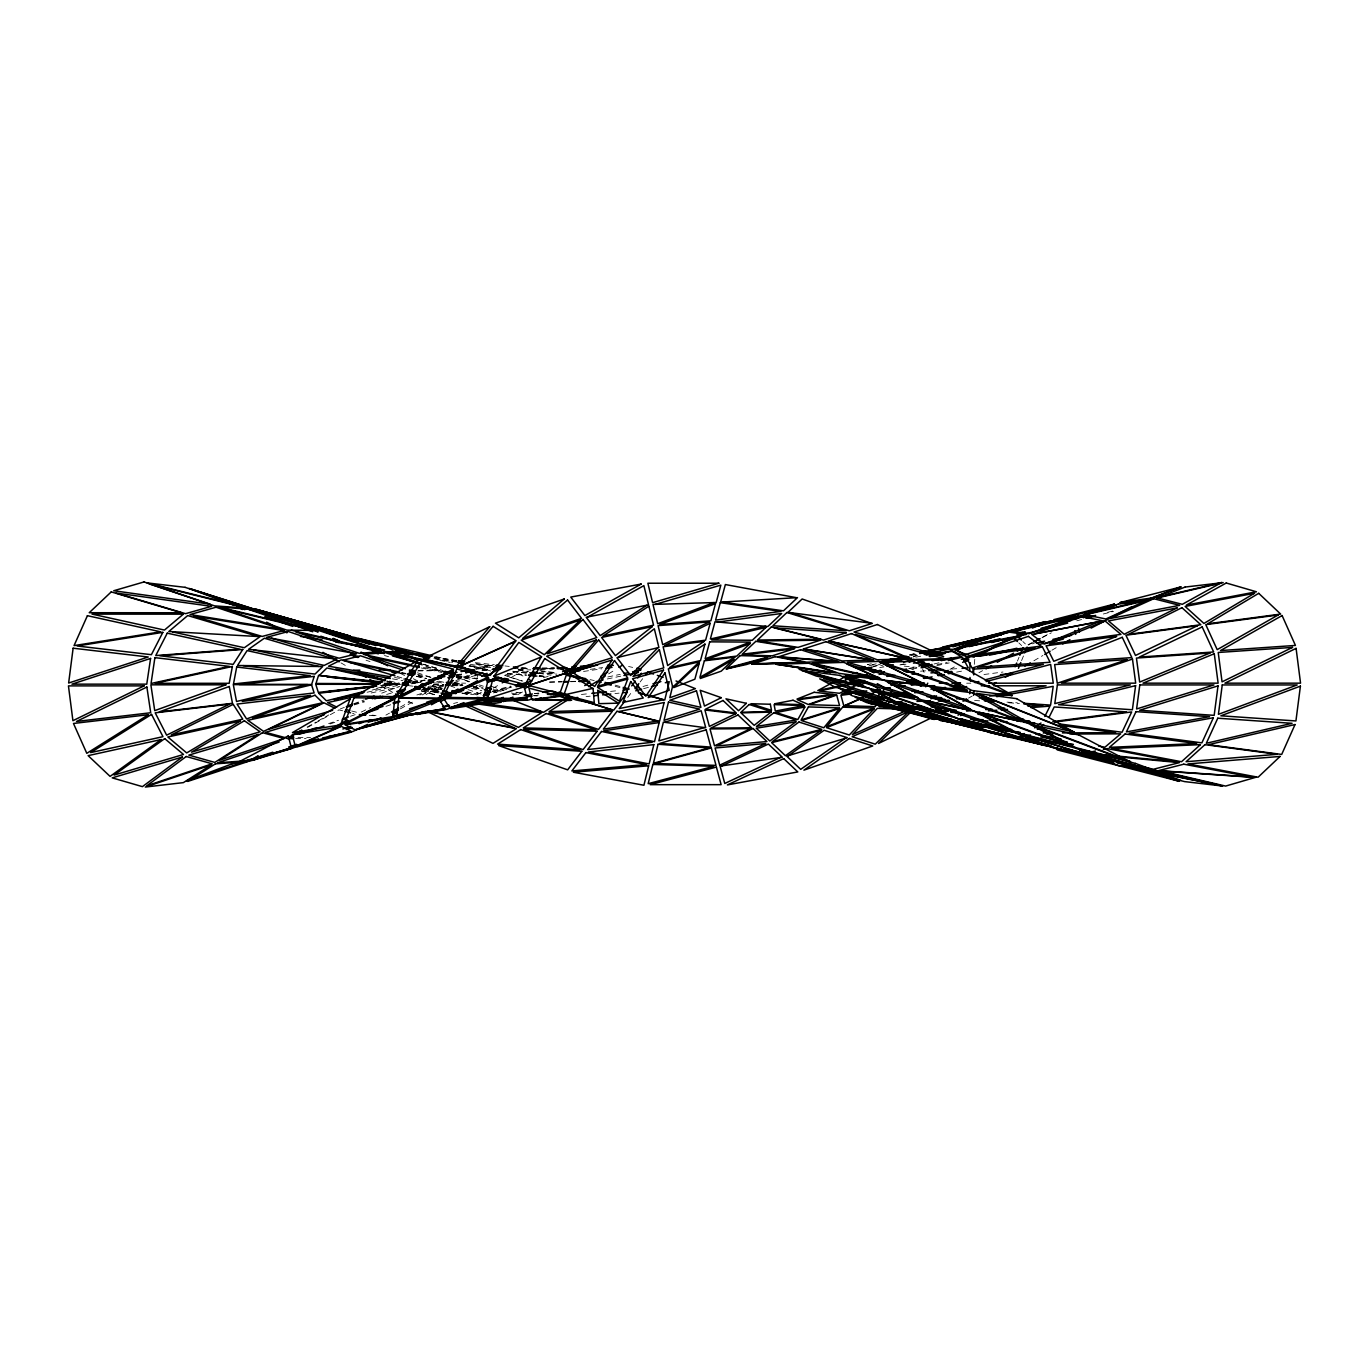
<?xml version="1.0" encoding="UTF-8"?>
<svg xmlns="http://www.w3.org/2000/svg" width="1369" height="1369" viewBox="0 0 1369 1369"><rect width="100%" height="100%" fill="white"/><g stroke="black" fill="none" stroke-linecap="round" stroke-linejoin="round"><path stroke-width="0.75" stroke-dasharray="5 3.75" d="M974.3 664.341L974.882 658.386M476.908 679.127L477.576 675.054M1017.458 661.073L1019.015 657.24M1021.582 660.577L1023.944 654.776M627.669 697.471L632.495 691.14M640.11 682.002L642.66 678.682M608.606 673.873L615.52 669.527M477.114 694.767L482.47 691.585M493.285 688.162L500.421 683.918M511.116 677.552L518.252 673.308L524.994 677.21M1033.886 660.765L1042.887 655.494M1051.905 650.224L1057.313 647.058M522.479 691.978L517.379 694.922L511.493 692.971M978.903 672.744L982.583 670.656M968.533 698.122L972.195 696.034M307.118 727.076L316.171 722.011M317.967 721.001L328.817 714.943M307.614 727.384L313.142 724.287M314.99 723.26L338.964 709.861L342.832 710.836M385.904 715.114L389.532 713.112M400.398 707.054L409.468 702.006M422.165 694.956L425.793 692.936L419.821 694.956M400.364 708.851L413.233 701.698M426.101 694.545L431.611 691.482L437.84 692.851M513.324 694.887L518.834 691.841M949.966 669.355L955.391 666.378M1031.713 642.831L1027.982 644.799L1034.211 643.447M1042.853 636.979L1050.28 633.06M1032.722 642.643L1027.126 645.586L1022.831 641.496M1042.031 637.749L1051.324 632.837M913.123 657.052L916.751 655.272M361.279 712.068L370.554 707.533M443.676 684.74L432.005 689.736L422.542 687.614M457.314 678.904L465.084 675.567M480.656 668.893L484.558 667.233L478.568 669.013M455.843 680.701L467.308 675.79M482.59 669.236L492.138 665.146M340.333 708.92L344.321 707.397M353.715 703.752L364.222 699.867M381.711 693.159L399.714 686.348M328.611 723.602L338.537 720.265M350.447 716.261L356.402 714.259L352.535 713.283M330.066 723.961L338.177 721.223M416.878 694.99L428.839 690.969L423.192 689.702M444.138 685.903L434.127 689.257L440.39 690.626M454.594 682.344L474.153 675.807M385.955 706.336L391.928 704.333M504.887 675.208L514.932 671.888M473.469 687.016L481.358 684.414M507.026 675.927L510.979 674.626M353.869 704.196L364.12 701.15M386.64 694.459L392.8 692.646M354.212 704.915L364.462 701.869M455.911 675.311L459.95 674.113M476.036 669.338L490.119 665.163L479.612 668.876M456.647 675.516L460.634 674.335M457.674 675.139L461.661 673.993M492.84 691.721L511.27 686.69M493.473 692.936L507.899 689.001M642.985 686.468L650.942 684.295M643.601 688.675L649.522 687.05M492.891 690.763L510.671 686.109M543.339 677.689L551.108 675.653M511.458 687.221L496.981 691.003L501.191 691.277M453.601 703.478L457.588 702.451M873.2 666.327L879.377 664.735M871.762 667.216L879.839 665.146M899.946 664.958L904.053 663.897M1107.795 612.285L1113.853 610.745M1076.77 620.79L1082.896 619.216M1103.311 613.996L1113.527 611.395M376.783 688.299L390.867 684.808L382.379 685.801M372.317 690.027L396.497 684.021L400.364 684.329L385.716 682.806M909.358 655.067L915.57 653.543M910.18 655.186L916.237 653.715M908.657 668.517L916.802 666.549M911.874 669.321L917.949 667.867M934.12 663.965L940.178 662.493M871.334 663.743L867.296 664.684L870.872 664.068M909.752 654.793L913.79 653.852M911.429 655.511L917.641 654.057M424.938 679.88L415.492 681.984L411.504 680.804M367.132 692.235L398.157 685.39M411.607 683.867L421.994 681.574M371.136 692.988L398.071 687.067M416.929 682.943L421.019 682.053M937.063 664.598L947.177 662.391M936.858 665.608L949.23 662.904M607.87 676.936L620.225 674.369M607.306 678.973L623.905 675.516M872.087 664.667L876.211 663.845M913.38 656.35L917.504 655.529M869.041 665.728L877.272 664.085M956.606 672.128L962.732 670.947M915.81 657.154L922.021 655.973M412.189 683.439L417.956 682.395M456.579 674.729L464.604 674.695M534.458 693.672L538.565 693.005M534.218 695.726L538.308 695.058M590.193 669.355L602.685 667.559M583.553 671.443L601.881 668.791M412.497 682.926L420.796 681.813M456.065 677.056L464.348 675.944M457.16 677.518L469.858 675.807M879.754 667.49L883.929 666.925M900.99 664.769L907.356 664.068M983.986 674.506L1002.998 672.025M381.044 685.51L395.863 683.764L381.181 685.544M412.839 681.848L425.211 680.41M456.134 676.782L464.382 675.824M412.463 682.669L420.865 681.694M456.579 677.518L469.173 676.029M382.327 685.013L388.505 684.295L384.347 684.295M581.397 694.459L589.731 693.587M610.557 691.396L618.908 690.524M586.069 696.599L590.193 696.171M614.972 693.57L619.096 693.142M482.521 669.886L490.735 669.201M481.905 670.759L490.136 670.074M539.916 669.27L555.438 667.935M920.55 671.186L926.779 670.759M951.677 669.047L957.906 668.62M549.568 681.95L562.214 681.642M570.633 681.437L576.948 681.283M549.636 682.241L562.231 681.933M570.651 681.728L576.948 681.574M475.077 668.739L481.34 668.671L468.865 666.155M541.987 668.346L554.616 668.175M418.452 670.365L437.481 670.108L423.209 666.19M482.744 669.852L491.539 669.698M518.218 669.338L524.378 669.253M417.716 670.964L442.769 670.622M540.841 669.15L553.504 668.979M518.115 670.023L530.693 669.852M297.98 737.497L310.609 737.378M295.636 738.593L306.143 738.507M966.634 683.199L970.826 683.199M385.528 683.867L396 684.175L385.356 684.141M433.511 684.859L443.898 684.859M452.215 684.859L462.602 684.859L452.181 684.791M442.666 685.698L432.091 685.698L442.307 688.213M451.12 685.698L461.678 685.698M521.041 667.935L529.444 667.935M542.038 667.969L554.633 667.986M522.479 668.671L530.778 668.688M543.236 668.705L553.606 668.722M410.358 682.926L416.741 682.943M433.733 683.028L442.238 683.063M452.865 683.114L465.614 683.165M384.398 683.747L390.815 683.781L384.432 683.028M433.443 684.705L443.864 684.757M520.99 668.312L529.375 668.517M513.871 671.358L528.537 672.059M538.992 672.573L555.746 673.36M512.862 672.025L527.544 672.727M538.034 673.24L556.926 674.13M515.873 692.252L522.171 692.663M534.766 693.501L538.958 693.775M512.4 694.305L518.646 694.716M533.191 695.692L537.35 695.965M1006.985 702.126L1017.372 702.827M974.591 700.466L980.991 700.894M1008.731 702.793L1019.409 703.529M507.403 673.445L526.449 674.934M539.146 675.944L545.495 676.44L539.352 675.465M507.54 673.788L526.415 675.276M538.992 676.269L545.29 676.765M372.077 715.166L376.081 715.491M369.305 715.354L377.296 715.987M904.224 666.121L916.888 667.387M909.564 668.62L913.671 669.03M386.931 682.412L397.506 683.49L387.136 681.214M475.3 662.63L494.363 664.769M504.973 665.95L509.2 666.412M521.914 667.832L526.158 668.312M456.373 661.672L452.112 661.193L456.031 662.202M492.498 665.693L475.488 663.811L490.906 666.07M384.022 683.49L396.736 684.979M425.04 688.367L439.483 690.044M464.228 692.954L470.406 693.672L466.162 693.176M424.356 688.847L438.936 690.558M461.866 693.244L474.358 694.699M408.835 685.698L413.027 686.177M427.658 687.905L442.29 689.634M465.272 692.355L477.815 693.843L476.48 685.698M423.774 688.162L440.732 690.164M539.831 670.57L556.601 672.795M541.131 671.238L555.763 673.189M456.698 675.396L477.713 678.545M477.011 678.973L462.482 676.782L472.288 680.017M518.235 669.971L528.468 671.597M538.719 673.24L551.005 675.208M434.829 657.069L443.026 658.386M456.63 660.782L434.23 657.034M434.11 657.36L456.63 661.723M512.725 671.186L527.065 673.497M434.76 657.017L457.434 660.748M475.984 663.794L494.534 666.84M435.239 658.575L457.845 662.288M470.183 664.307L490.735 667.678M394.546 677.501L404.848 679.264M392.458 678.853L402.982 680.667M422.234 689.428L438.867 692.697M421.652 689.702L438.166 692.954M433.939 658.609L452.728 662.374M469.447 665.745L481.974 668.26L470.286 665.231M439.74 660.303L450.144 662.391M453.584 683.268L461.798 684.962M474.136 687.512L482.35 689.206M492.635 691.328L496.742 692.166M452.677 683.388L463.047 685.527M473.4 687.666L481.683 689.377M492.053 691.516L496.194 692.372M401.391 672.436L405.566 673.308M418.075 675.944L424.339 677.244L418.349 675.242M399.645 672.932L405.874 674.232M416.244 676.423L426.632 678.596M423.432 667.507L444.172 672.042L421.84 664.684M421.19 667.952L441.862 672.47M628.576 666.498L632.666 667.405M423.466 687.786L440.168 691.465M389.446 680.992L399.782 683.268M423.432 688.847L440.048 692.492M417.528 674.352L431.954 677.535M454.611 682.532L462.842 684.363M473.144 686.639L483.428 688.915M406.268 673.959L402.178 673.052L405.891 674.934M416.467 676.218L426.666 678.459M438.919 681.18L445.045 682.532M453.207 684.329L461.37 686.126M471.569 688.385L481.768 690.643M590.073 679.623L594.214 680.547M436.146 656.692L444.412 658.643M424.647 687.974L439.637 691.67M462.654 693.056L470.799 694.99M433.751 686.417L441.896 688.35M462.26 693.193L468.369 694.648M351.645 711.007L357.48 712.479M469.721 665.745L485.379 669.783M423.295 664.393L437.669 668.346M384.467 655.529L388.539 656.641M615.143 685.15L621.201 686.827M615.16 686.314L621.201 687.991M386.691 680.975L398.909 684.449M421.31 690.832L435.564 694.887M386.982 681.18L399.081 684.637M421.241 690.934L435.342 694.956M432.108 685.903L442.153 688.881M429.917 685.955L441.879 689.514M397.027 676.423L403.547 678.442M486.834 669.8L490.838 671.05M504.819 675.43L522.821 681.077M509.833 677.227L521.863 680.992M423.483 664.17L443.18 670.673M491.899 686.502L503.655 690.387M457.691 677.741L469.55 681.659M479.424 684.928L483.377 686.228M493.268 689.497L499.189 691.448M452.266 684.329L458.187 686.314M468.027 689.634L481.82 694.271M417.425 672.778L431.423 677.484M436.762 681.403L442.769 683.422M450.777 686.126L454.782 687.46M466.795 691.516L476.806 694.87M366.053 660.234L370.058 661.586M878.504 664.239L883.381 666.155M456.39 676.474L469.43 682.07M479.201 686.245L483.103 687.923M413.301 678.699L420.711 682.464M428.121 686.228L439.244 691.875M400.142 673.257L405.686 676.081M414.927 680.769L418.623 682.635M427.847 687.341L438.936 692.971M380.822 685.647L393.69 692.936M408.39 701.253L413.9 704.385M340.967 662.87L346.374 666.036M1018.827 642.865L1021.65 645.552M922.432 668.756L924.092 672.333"/><path stroke-width="1.5" d="M969.594 670.605L970.347 662.767M973.547 672.282L973.924 668.312M969.663 693.775L970.227 689.925M973.547 695.349L974.112 691.533M891.185 693.843L891.852 689.771M672.658 686.057L669.817 697.745L695.418 688.658L676.029 680.975M879.856 691.602L875.373 706.626L844.348 705.668L863.326 697.283M878.915 706.028L884.066 688.795L890.363 687.974M1015.131 666.823L1016.688 662.99M1019.802 655.323L1022.917 647.657M1018.45 668.312L1020.795 662.51M1024.731 652.825L1027.092 647.024M1044.804 716.466L1049.972 706.113L1030.857 707.602M1049.065 717.288L1054.216 706.952L1126.55 711.897L1052.812 721.617M963.382 709.262L965.333 705.668M910.881 707.67L912.935 704.077M925.718 686.81L927.788 683.165M541.183 657.137L525.131 684.483L493.559 676.235L541.696 656.795L518.851 642.42L494.243 675.807M886.684 701.664L889.662 697.095M631.691 685.886L635.319 681.129M637.749 677.963L641.376 673.206M625.239 700.637L619.199 708.56L663.452 699.781L638.296 692.765M638.844 683.661L635.045 688.641L639.015 687.563M645.193 675.362L647.742 672.025L653.492 674.044M657.787 647.862L630.613 675.516L616.957 657.65L658.883 647.486L654.331 628.765L618.206 657.24M911.069 711.863L878.539 743.453L933.384 716.911M1034.639 727.88L1041.005 723.02M1037.343 729.369L1043.691 724.526M788.099 755.893L824.138 730.259L847.274 737.686L786.713 756.15L800.694 769.344L845.717 738.011M646.733 605.32L600.187 635.61L586.172 617.265L648.547 604.858L643.875 585.624L588.157 616.786M957.992 715.2L961.209 713.181L950.719 712.291M960.644 715.628L963.844 713.608M584.717 685.595L589.919 682.31M566.458 697.882L543.493 712.342L508.823 698.584M600.957 676.286L607.699 672.042M588.619 686.622L597.055 681.317L601.077 682.429M601.676 678.237L605.149 676.046M618.993 667.336L622.45 665.163M257.577 756.099L250.27 760.479L217.551 762.807L279.139 742.084M258.467 755.962L254.874 758.118L272.773 752.214M486.029 689.463L491.368 686.28M500.284 680.992L503.843 678.87M484.386 693.467L491.505 689.223M502.201 682.857L507.557 679.674M1024.868 666.036L1030.275 662.87M1044.701 654.433L1050.109 651.268M1062.72 643.892L1069.925 639.682M837.058 681.3L847.223 675.413M331.195 729.112L347.247 719.889M333.642 729.335L348.325 720.881M986.022 668.911L991.532 665.762M997.248 662.305L1013.59 653.184M1017.27 651.079L1022.797 647.948M963.023 701.236L966.685 699.148M992.405 684.586L996.084 682.515M1005.274 677.296L1012.615 673.137L1000.448 674.729M289.047 737.172L301.693 730.105M294.711 734.588L302.087 730.481M391.346 712.102L398.584 708.064M393.023 712.941L398.533 709.878M503.244 697.317L499.634 699.302L476.977 697.437M521.298 687.358L528.52 683.371L516.147 686.742M524.361 688.795L531.72 684.74M944.542 672.35L948.152 670.365M962.612 662.408L968.037 659.413M965.316 661.826L968.927 659.841M416.946 712.736L413.318 714.721L393.16 715.884M431.457 704.761L445.952 696.804L409.434 708.868M440.407 701.698L451.565 695.572M458.067 689.001L450.795 692.919L442.461 691.088M481.648 676.252L487.09 673.308M477.49 680.718L460.668 689.805L472.733 685.818M484.968 676.68L501.773 667.576M930.988 697.848L934.685 695.863M953.218 685.886L958.779 682.909M930.988 698.806L936.533 695.828M953.166 686.879L960.559 682.909M873.867 677.261L870.359 679.127L878.607 677.33M879.12 674.455L884.391 671.649M870.427 679.418L875.715 676.594M880.986 673.788L884.511 671.905M921.097 667.815L928.644 663.828M922.894 667.678L928.541 664.701M976.165 656.196L1009.843 638.416M977.688 656.213L1013.146 637.475L1017.407 641.513M1033.561 641.856L1039.139 638.929M1034.57 641.667L1040.166 638.724M1091.11 628.131L1131.889 606.689M891.082 685.475L896.644 682.583M899.536 695.743L905.149 692.954M920.156 685.475L923.904 683.61L911.326 685.236M888.686 702.04L892.417 700.175M899.895 696.445L903.626 694.596M920.447 686.211L924.178 684.346M389.121 698.464L403.975 691.208M367.525 724.441L352.962 731.474L328.509 736.419M374.798 720.933L381.01 717.938M854.034 688.162L841.405 694.186L866.799 690.883M859.458 685.578L866.68 682.138L877.666 688.213M512.947 697.112L503.501 701.561L499.548 700.243M861.152 668.346L864.934 666.566M721.857 765.938L768.368 744.052L782.366 757.262L720.077 766.092L724.766 783.479L780.45 757.433M956.982 649.727L970.108 643.909M975.721 641.428L983.216 638.091L991.481 637.492M970.091 644.457L955.066 651.114L924.349 654.45M977.603 641.12L981.368 639.46L952.858 646.801M867.125 695.606L880.421 689.736M862.966 697.779L843.903 706.199L840.942 695.315L851.244 693.963M866.782 696.102L872.498 693.57M876.297 691.893L880.113 690.198L871.865 691.277M447.577 683.063L453.413 680.564M470.936 673.069L474.821 671.392M446.294 684.791L452.027 682.327M471.124 674.147L476.857 671.7M1022.848 632.016L1017.099 634.395L1025.09 632.341M1032.431 628.063L1049.664 620.944L1071.02 620.602M1017.338 634.925L1025.005 631.742M1038.455 626.198L1048.055 622.245L988.076 637.697M464.005 702.605L446.824 709.33L416.843 714.464L429.096 711.11M562.573 671.768L570.206 668.756M885.538 702.81L879.052 705.394L933.59 710.015M1083.358 617.744L1089.194 615.451M1102.798 610.129L1116.419 604.807M1180.608 586.959L1152.886 597.825L1120.27 602.514M318.498 738.764L297.193 746.858L350.994 732.175L322.554 737.942M346.306 706.644L352.278 704.385M365.711 699.217L374.182 696.102M1139.761 602.411L1181.139 586.856L1120.082 602.582L1127.953 603.233M714.019 602.565L657.685 623.716L652.979 604.431L716.175 602.514L720.847 585.128L655.323 604.362M296.833 734.297L316.701 727.606M342.507 718.93L348.462 716.928M293.599 736.231L289.561 737.583L293.77 737.549M299.691 734.178L323.991 725.998M342.233 719.872L346.271 718.503M382.995 706.387L367.046 711.743L415.646 688.008L419.427 688.847M392.971 703.033L398.944 701.031M446.14 685.219L450.555 683.696M474.803 675.55L482.881 672.829M492.994 669.424L501.071 666.72L495.698 665.779M377.998 709.022L362.049 714.378L366.053 714.704M393.93 703.666L399.902 701.647M532.609 698.703L528.639 700.021L503.501 700.637L532.165 696.051M541.234 697.796L535.536 699.679L571.66 700.175L554.531 693.381L550.732 694.648M486.799 681.18L498.846 677.193M288.688 746.961L296.645 744.325M342.866 728.992L350.943 726.323M359.037 723.653L363.076 722.302M367.132 720.967L371.17 719.632M393.143 713.317L397.078 712.017M426.58 702.263L448.211 695.127L441.999 693.758M453.721 693.535L463.595 690.267M487.296 682.447L501.105 677.895M253.624 759.983L314.237 739.962L292.607 748.193L252.016 760.479L236.426 763.577L290.878 748.706M346.323 729.506L352.312 727.521M368.278 722.25L380.257 718.297M393.194 714.224L397.25 712.89M929.329 650.925L1045.54 621.646L986.827 636.773M664.615 722.302L701.168 710.768L705.737 727.743L663.383 722.13L658.831 740.869L704.436 727.555M332.633 710.34L269.299 729.147L324.059 702.81L334.909 708.235M347.726 706.028L351.816 704.813M372.3 698.72L380.496 696.291M396.89 691.431L405.087 688.983M348.068 706.746L352.158 705.514M374.712 698.823L382.909 696.393M397.25 692.132L405.446 689.702M427.761 683.679L433.802 681.882L419.085 685.92M447.868 677.706L453.909 675.91M465.973 672.333L474.016 669.937M324.128 714.909L265.483 732.329L287.233 738.182M430.722 683.217L418.76 686.759L422.542 687.614M448.673 677.877L454.645 676.115M466.607 672.555L474.581 670.194M449.545 677.227L453.687 676.269M465.648 672.863L471.894 670.844M484.643 693.963L490.786 692.286M515.36 685.578L531.737 681.112L528.366 679.161M358.096 728.992L410.94 714.584L392.869 715.628M419.941 712.924L426.101 711.23M442.546 706.746L448.707 705.069M483.154 695.743L489.349 694.049M443.368 707.225L449.494 705.548M652.927 683.764L660.885 681.591M635.712 690.832L641.633 689.206M651.49 686.519L657.394 684.894M665.283 682.737L669.219 681.659L664.769 700.021L639.563 692.988M974.831 682.566L978.869 681.488M984.927 679.88L1043.4 664.341L972.88 669.167L973.718 674.9M986.091 681.574L1050.656 664.41L1053.257 683.182L988.401 683.182M564.798 672.316L590.912 665.488M517.653 685.595L527.989 682.891M597.791 664.923L569.333 672.367L579.754 670.861M932.34 650.72L977.278 639.135M862.915 668.979L869.093 667.387M885.538 663.144L908.16 657.325M863.702 669.304L871.762 667.216M887.916 663.058L908.092 657.873L881.379 663.246M924.332 654.142L930.441 652.568M940.623 649.95L948.785 647.845M887.061 666.275L893.238 664.667M903.557 662.014L913.859 659.362M930.355 655.101L940.657 652.448L926.163 655.186M908.948 661.689L917.076 659.584M929.277 656.453L951.643 650.686L961.26 656.761L932.169 660.628M909.273 661.877L913.414 660.816M929.979 656.572L948.614 651.815M969.235 646.596L999.866 638.758M1041.073 628.268L1069.035 621.115M938.946 654.981L945.106 653.407M845.289 679.195L861.751 674.985M872.053 672.35L880.284 670.245M1085.6 617.967L1095.679 615.383M845.512 679.914L867.535 674.284M873.525 672.761L881.533 670.707M991.652 642.557L1009.706 637.937M1017.081 636.055L1067.752 623.1M1086.986 618.172L1095.149 616.084M364.684 691.311L326.421 700.808L318.72 693.262L373.891 686.793M364.257 692.029L334.036 699.525L362.99 693.142M880.37 662.117L892.793 659.088M919.711 652.534L925.923 651.028L919.865 652.431M906.141 656.179L883.929 661.586L908.571 656.915M920.276 652.722L936.43 648.786L949.658 649.128L925.016 653.8M902.53 669.989L906.603 669.013M918.839 666.053L929.021 663.606M941.256 660.645L951.438 658.198M903.797 671.272L907.835 670.297M921.987 666.891L932.101 664.444M948.272 660.543L962.424 657.137L968.277 667.918L962.048 668.346M879.428 661.86L891.544 659.037M942.437 647.126L1006.215 632.256M880.37 662.75L907.288 656.47M919.711 653.578L934.188 650.189M765.682 626.215L710.357 639.032L714.994 621.783L767.855 626.523L781.682 613.483L717.322 622.108M428.206 680.205L444.822 676.543M448.964 675.636L455.192 674.267M465.58 671.974L471.792 670.605M358.712 695.726L327.636 702.571L336.706 707.106M429.199 680.256L441.451 677.552M449.614 675.756L455.74 674.404M465.956 672.145L472.083 670.793M437.669 676.115L448.074 673.822L443.932 672.932M435.085 679.452L441.331 678.083M844.57 684.74L817.806 690.575L833.327 682.207L846.11 681.711M848.677 683.833L861.033 681.146L850.371 681.557M886.855 675.533L890.979 674.626M961.346 659.31L969.44 657.548L952.978 651.747M1036.299 642.985L1044.598 641.171M1052.898 639.374L1071.585 635.302M872.669 679.537L878.761 678.22M886.872 676.44L890.928 675.567M963.656 659.772L967.78 658.865M979.93 656.299L1016.91 648.239M989.462 655.203L1020.709 648.393M1039.139 644.405L1063.268 639.152M624.35 673.514L628.474 672.641M632.581 671.785L640.829 670.074M599.006 680.701L603.147 679.845M623.905 675.516L638.433 672.487M1083.153 752.06L1089.091 750.828M1095.474 751.033L1085.617 753.07L1110.807 755.448M1103.363 749.408L1107.299 748.603L1175.868 761.592L1117.104 756.047M880.353 663.007L909.238 657.188M892.434 683.764L896.541 682.96M906.808 680.975L912.969 679.794M923.236 677.792L927.343 677.005M937.611 675.02L941.718 674.215M947.878 673.018L951.985 672.23M903.54 682.412L899.45 683.199L903.643 683.199M907.613 681.625L915.775 680.051M923.938 678.459L932.118 676.885M938.227 675.687L944.353 674.506M948.443 673.719L952.516 672.932M882.646 663.452L911.651 657.941M979.263 698.036L985.526 696.889M989.701 696.119L1046.104 685.783L993.791 685.783M982.086 699.371L988.367 698.224M996.735 696.684L1053.189 686.331L1050.588 705.103L1023.601 703.255M403.923 684.175L407.757 683.49M451.068 673.274L457.006 672.265M460.959 671.597L470.868 669.937L393.913 654.399L421.515 663.52M524.207 695.315L532.404 693.997M542.672 692.355L550.868 691.037M452.848 707.14L497.734 699.953L475.163 698.087M606.861 666.96L611.036 666.344M575.408 672.607L565.226 674.078L585.932 678.699M605.954 668.209L612.063 667.336M1018.69 734.366L1024.525 733.579M1030.549 735.016L1013.094 737.378L1038.558 740.509M863.018 669.732L871.386 668.602M852.733 673.172L856.943 672.607M869.589 670.913L875.92 670.074M913.465 663.109L924.143 661.826M871.026 690.335L879.497 689.223M885.521 688.385L889.645 687.854M916.409 684.363L924.64 683.285L909.94 683.199M855.368 693.433L865.687 692.081M1054.267 722.13L1131.667 711.931L1122.05 732.261L1058.545 723.807M376.8 686.006L325.976 691.944L374.815 686.297M402.52 683.063L410.768 682.104M893.272 693.587L903.728 692.355M912.079 691.362L918.359 690.626M930.903 689.155L945.534 687.426M953.885 686.434L960.165 685.698L949.59 685.698M908.366 693.467L897.978 694.682L914.646 695.828M914.612 692.731L922.946 691.739M933.333 690.506L966.634 686.588M376.133 685.732L318.327 692.423L315.76 684.295L378.118 684.295M591.819 693.364L606.399 691.841M623.066 690.079L627.242 689.651L623.203 688.539M577.804 697.471L573.679 697.899L613.671 710.203L627.361 692.269L623.22 692.714M594.317 695.743L598.458 695.298M602.582 694.87L610.848 694.015M492.806 669.03L496.913 668.705M494.243 669.732L500.421 669.236M966.617 711.076L970.843 710.751M985.68 709.587L992.029 709.091M998.377 708.594L1004.743 708.098M1028.051 706.284L1042.87 705.138L1023.67 703.82M988.384 710.905L996.872 710.237M1001.115 709.912L1007.498 709.416M556.909 668.004L565.414 667.37M571.78 666.908L576.315 666.378M580.285 666.275L593.034 665.146L574.604 668.688L566.167 668.808M906.021 672.179L914.321 671.614M928.849 670.605L943.378 669.612M891.099 675.619L895.292 675.345M912.045 674.198L918.342 673.753M930.903 672.898L939.288 672.333M945.568 671.888L951.849 671.46M841.593 681.368L845.768 681.214M849.927 681.06L864.506 680.513M948.135 718.657L936.79 718.947L866.372 702.502L855.077 697.18L925.153 716.209M952.037 720.419L940.725 720.71L984.225 727.401M564.319 681.591L568.529 681.488M579.053 681.232L587.489 681.026M564.336 681.882L568.546 681.779M579.053 681.54L589.56 681.283M888.772 701.63L895.018 701.493M917.914 700.996L930.407 700.723M938.723 700.552L949.145 700.329M901.983 701.698L893.427 701.886L905.97 703.546M916.956 701.373L929.773 701.099M938.33 700.911L949.025 700.688M963.981 700.363L968.259 700.261M353.561 670.245L359.961 670.16M379.162 669.903L389.823 669.749M533.585 668.448L539.882 668.363M558.826 668.123L567.228 668.004L558.826 667.986M409.981 670.485L414.208 670.434M468.386 670.04L472.493 669.989M495.646 669.646L499.753 669.578M409.382 671.067L413.541 671.015M366.635 672.744L358.182 672.863L384.655 680.393M391.962 672.401L398.293 672.316M287.25 738.678L293.548 738.627M1043.229 732.963L1049.629 732.928M1062.412 732.894L1115.667 732.689L1059.76 725.245M1040.218 734.143L1035.974 734.16L1061.043 738.918M1046.566 734.126L1052.932 734.092M1069.874 734.024L1120.715 733.835L1104.903 747.217L1098.622 746.037M939.339 683.199L947.724 683.199M951.934 683.199L960.336 683.199M376.988 683.867L323.632 683.867L376.851 684.089M402.349 684.859L408.578 684.859M421.053 684.859L425.211 684.859M445.986 684.859L450.144 684.859M421.532 685.698L425.759 685.698M894.641 685.698L905.2 685.698M920.002 685.698L934.787 685.698M981.231 685.783L989.599 685.783M533.636 667.952L539.934 667.952M532.866 668.688L539.078 668.705M557.748 668.722L568.118 668.739M446.482 683.08L450.743 683.097M380.12 683.73L315.999 683.473L318.583 675.328L380.188 682.532M402.212 684.568L408.458 684.603M420.95 684.654L425.126 684.671M445.935 684.757L450.11 684.774M488.134 698.087L527.185 698.618L524.224 686.776L487.792 698.412L492.84 679.058L523.745 687.135M513.632 668.004L517.807 668.106M607.528 665.18L613.38 665.351M879.343 706.695L885.64 706.883M889.85 707.02L898.269 707.277M904.567 707.465L908.776 707.602M935.626 708.389L942.009 708.594M898.629 708.988L877.341 708.338L852.357 734.64L909.273 709.313L905.012 709.193M924.605 710.802L928.627 710.922M940.708 711.298L944.73 711.418M957.958 718.742L962.185 718.913M970.621 719.238L983.267 719.735M989.599 719.974L1002.262 720.47M1017.03 721.052L1029.676 721.549M964.734 720.043L960.508 719.872L981.043 723.773M973.205 720.368L988.042 720.95M992.285 721.121L996.512 721.292M1000.756 721.446L1007.105 721.703M1024.063 722.353L1034.656 722.781M536.905 672.47L532.712 672.265L536.665 672.915M529.649 672.829L538.034 673.24M547.36 694.34L553.658 694.75M557.85 695.024L566.236 695.589L552.152 690.917M526.962 695.264L531.121 695.538M927.138 696.684L941.735 697.694M956.315 698.686L966.736 699.405M984.14 700.552L992.439 701.133M985.252 701.185L993.791 701.767M892.742 695.709L917.795 697.42M932.409 698.43L944.935 699.285M528.571 675.105L534.903 675.601M528.52 675.43L536.905 676.098M402.4 683.456L406.285 683.764M359.328 714.55L365.318 715.029M937.799 710.374L948.289 711.264L935.746 709.501M933.932 710.853L885.657 706.763L928.918 714.96M938.124 711.213L944.422 711.743M1115.53 756.612L1087.859 753.994L1134.952 764.963M1119.791 757.006L1179.376 762.636L1153.4 769.258L1141.096 766.4M382.704 681.984L319.251 675.516L326.951 667.952L385.065 680.752L358.764 673.154L366.122 677.313M381.506 682.378L326.849 676.799L379.795 682.994M458.341 660.748L464.69 661.449M496.485 664.992L502.851 665.71M513.443 666.891L517.687 667.353M458.495 661.912L462.739 662.391M496.742 666.173L501.003 666.652M242.998 665.642L315.024 674.078L322.708 666.532L237.504 665.505L247.105 650.6L318.96 666.429M414.721 687.152L418.846 687.632M451.856 691.499L455.98 691.978M416.022 687.871L420.18 688.367M443.111 691.054L447.269 691.533M451.445 692.029L455.603 692.509M415.115 686.434L419.29 686.93M452.728 690.883L461.096 691.858M415.303 687.17L419.53 687.666M1035.375 739.688L1016.38 737.361L1048.774 744.907M1041.706 740.475L1073.382 744.36M1042.802 741.023L1072.492 744.668M931.057 706.883L956.127 710.22M977.637 713.061L988.059 714.447M1006.797 716.945L1023.464 719.153M977.894 714.259L992.422 716.192M1011.092 718.674L1029.745 721.155M893.906 703.923L923.185 707.824M480.16 703.033L540.533 711.298M476.138 703.803L541.611 712.753L518.389 727.367L468.968 705.189M723.054 602.172L783.496 610.831L797.477 597.637L720.624 602.138L725.365 584.546L795.868 597.568M504.083 678.391L508.241 678.99M445.969 672.025L454.251 673.206M503.912 680.342L508.053 680.923M486.115 679.811L494.517 681.06M517.636 684.534L526.038 685.801L518.098 683.627M487.381 680.53L491.539 681.146M516.438 684.894L528.879 686.759M945.26 720.83L984.824 726.922M991.07 727.88L1020.23 732.347M992.508 728.667L1019.443 732.809L992.816 727.76M395.863 650.823L430.722 656.401M458.735 661.107L464.382 661.826M497.033 667.045L501.105 667.696M429.917 656.675L406.798 652.979L429.763 657.77M300.41 636.397L322.057 639.819M335.627 642.044L343.927 643.362M380.034 648.957L349.317 644.046L384.244 653.646M392.304 650.925L396.411 651.576M384.655 649.933L343.157 643.293L333.471 638.981M531.155 674.147L535.245 674.797M418.264 654.314L430.636 656.35M459.488 661.09L463.612 661.757M429.062 657.548L422.901 656.538L427.008 657.668M457.845 662.288L464.005 663.298M430.482 656.264L414.567 653.543L354.657 637.441L322.126 630.852L408.544 652.157M390.405 676.799L328.526 666.207L341.24 659.858L395.025 675.841M390.353 678.494L335.61 669.133L385.305 680.068M405.087 681.026L409.297 681.745M403.701 684.842L407.534 685.527M1059.64 748.843L991.413 731.919M1063.85 749.613L1078.567 752.283L1064.055 748.877M1078.704 752.522L1055.636 748.347L1082.776 754.251M927.087 714.088L937.525 716.055L927.207 714.088M874.825 704.505L941.667 717.048M985.15 724.56L1011.845 729.609M935.095 716.141L951.575 719.255M953.919 720.385L984.636 726.203M1040.748 736.95L1067.307 741.981M427.744 711.178L514.453 727.966L461.37 704.145M428.771 711.692L516.387 728.65L492.994 743.367L428.583 712.188M416.005 688.213L420.163 689.018M440.938 693.108L451.325 695.161M415.457 688.487L419.581 689.309M442.307 693.775L450.555 695.401M408.527 654.04L412.685 654.878M418.931 656.127L427.248 657.804M465.511 668.055L388.437 652.5L414.619 654.023L428.891 657.907M484.404 689.634L488.528 690.472M485.841 690.233L489.982 691.088M399.303 672.008L343.003 660.2L360.526 655.785L402.4 669.869M407.654 673.753L413.9 675.071M349.814 662.493L399.645 672.932M407.945 674.677L412.103 675.55M1086.952 755.158L1147.479 768.334L1087.072 754.251M1102.747 759.795L1057.193 749.887L1117.669 765.459L1150.354 770.165L1117.224 762.961M1106.888 760.702L1113.083 762.054M410.991 664.786L363.281 654.365L385.305 652.619L421.84 664.684M415.132 665.693L419.273 666.6M419.119 667.49L369.476 656.641L405.446 668.739M636.756 668.294L640.846 669.184M172.734 631.948L244.332 647.725L260.11 636.636L168.815 631.503L187.724 615.554L257.458 636.26M253.881 649.916L324.213 665.402L336.911 659.088L248.559 649.334L264.371 638.211L333.317 658.694M415.132 687.016L419.29 687.923M446.277 693.861L450.418 694.785M409.297 672.521L415.474 673.89M434.007 677.98L438.131 678.887M566.937 675.413L587.575 679.999M291.306 630.236L378.511 650.258L318.686 630.493L286.823 630.116L222.172 608.366L314.134 630.373M1064.979 748.689L1079.148 751.992M1051.597 745.985L938.518 719.461L921.902 714.173L1000.311 733.87M1010.459 737.395L925.478 716.073L1006.318 736.385M988.521 732.244L1073.963 752.197M432.741 655.956L358.61 638.45L382.139 646.271M484.421 702.263L490.53 703.7L485.67 701.767M452.489 690.626L456.544 691.602M483 697.882L501.311 702.246L492.361 703.803L484.335 701.407M452.078 690.78L456.151 691.739M484.66 698.515L492.789 700.449M345.809 709.553L349.694 710.528M344.783 711.332L350.584 712.787M458.581 662.22L462.482 663.229M564.114 694.785L594.266 702.673L593.068 688.35L563.874 694.939L570.907 674.78L592.709 688.504M525.696 683.217L529.82 684.346M457.417 665.693L465.563 667.918M455.809 665.522L459.916 666.635M468.147 668.876L472.254 670.006M236.375 606.022L289.27 620.448M316.461 628.08L300.53 623.734L336.894 634.549M320.449 629.175L375.79 645.552M484.352 674.421L488.322 675.516M494.277 677.142L508.173 680.923M392.475 655.922L421.241 663.828M372.231 652.157L378.357 653.852M605.047 682.378L611.104 684.038M623.22 687.392L629.261 689.052M605.098 683.542L611.139 685.202M439.637 696.051L447.783 698.378M439.381 696.102L447.441 698.395M340.932 635.746L353.048 639.34M357.087 640.538L369.202 644.149M347.812 638.142L298.613 623.511L317.984 632.119M351.919 639.357L358.079 641.171M271.524 638.176L339.05 658.215L356.522 653.817L266.51 637.372L288.277 631.503L353.168 653.338M452.198 691.875L456.202 693.056M421.943 683.593L425.93 684.774M451.856 692.474L455.843 693.655M405.002 678.784L411.504 680.804M790.204 612.61L849.293 630.784L872.395 623.357L787.979 612.337L802.148 598.989L871.078 623.203M558.997 692.081L569.093 695.435M445.165 671.323L449.1 672.624M190.685 588.892L289.817 620.551L189.093 588.448L234.339 605.457M487.33 687.529L491.283 688.847M386.058 647.571L391.945 649.522M446.362 682.344L450.298 683.661M483.787 694.939L487.74 696.256M491.676 697.591L495.612 698.909M409.434 670.091L415.44 672.111M410.375 672.555L414.362 673.89M484.814 697.574L492.823 700.261M350.84 654.177L358.935 656.898M350.019 654.81L358.045 657.514M657.325 675.379L663.075 677.398M312.765 631.759L240.157 606.381L294.575 621.218L317.745 631.503M332.924 638.81L338.982 640.932L333.18 638.365M244.863 609.65L238.856 607.545L242.553 609.496M264.833 616.632L276.829 620.824M280.833 622.228L292.829 626.42M320.808 636.209L338.793 642.489M957.547 651.268L974.3 657.188M406.131 654.776L419.941 660.388M404.266 654.776L418.024 660.371M444.72 671.46L454.457 675.636M444.48 695.777L448.176 697.66M361.005 652.072L387.769 665.796M266.613 622.142L286.977 632.837M877.238 683.627L883.844 687.289M369.801 679.4L377.142 683.559M395.521 693.98L399.2 696.051M322.964 652.346L339.17 661.826M1018.519 637.406L1021.394 640.144M1078.601 628.337L1079.525 632.102M1074.819 630.664L1075.726 634.395M969.988 677.45L970.535 681.283M394.683 698.994L392.954 716.586L345.108 724.235L394.683 698.994M398.738 698.156L397.044 715.474L438.337 698.686L398.738 698.156M73.122 648.204L68.638 683.045L148.228 657L73.122 648.204M1300.413 686.126L1295.93 720.95L1220.874 715.799L1300.413 686.126M1218.016 685.886L1214.166 715.354L1139.607 710.254L1218.016 685.886M1222.243 684.945L1218.41 714.344L1297.179 684.945L1222.243 684.945M1135.603 685.629L1132.385 709.758L1058.579 704.71L1135.603 685.629M1139.812 684.928L1136.595 708.971L1213.978 684.928L1139.812 684.928M1057.381 684.894L1054.797 703.615L1130.418 684.894L1057.381 684.894M150.59 658.421L146.757 684.158L71.924 684.158L150.59 658.421M154.902 657.65L151.052 683.49L229.393 666.378L154.902 657.65M232.388 666.463L229.188 683.302L155.262 683.302L232.388 666.463M236.7 667.045L233.483 683.952L310.284 675.653L236.7 667.045M648.666 765.784L643.926 785.258L573.406 772.236L648.666 765.784M659.156 722.558L654.502 741.69L603.712 730.789L659.156 722.558M653.834 744.633L649.128 763.953L588.465 751.992L653.834 744.633M664.119 702.519L659.533 721.343L618.634 711.555L664.119 702.519M652.859 764.45L648.17 783.684L713.745 766.298L652.859 764.45M658.044 744.257L653.407 763.303L709.005 747.936L658.044 744.257M668.483 702.057L664.033 720.334L699.645 709.108L668.483 702.057M488.665 678.134L483.514 697.916L443.761 697.369L488.665 678.134M699.131 663.469L694.887 679.195L673.702 687.597L699.131 663.469M710.152 623.271L705.6 640.162L664.649 645.569L710.152 623.271M715.508 603.626L710.887 620.807L659.978 624.469L715.508 603.626M704.932 644.114L700.5 660.577L669.475 667.593L704.932 644.114M704.368 660.799L699.935 677.296L735.221 657.069L704.368 660.799M709.69 641.839L705.121 658.78L750.452 642.095L709.69 641.839M720.282 602.685L715.576 620.14L780.878 611.378L720.282 602.685M314.203 676.389L311.619 684.5L239.096 684.5L314.203 676.389M567.108 672.778L559.835 693.587L528.793 685.475L567.108 672.778M350.122 698.892L340.693 724.885L292.47 732.603L350.122 698.892M354.006 697.745L344.697 723.448L394.101 698.293L354.006 697.745M627.704 679.058L619.421 701.185L597.5 687.392L627.704 679.058M630.698 681.557L622.878 702.451L643.259 697.985L630.698 681.557M87.411 615.691L74.046 645.62L160.703 631.828L87.411 615.691M1295.04 724.526L1281.692 754.439L1208.451 744.685L1295.04 724.526M1213.362 717.75L1201.879 742.871L1129.168 733.202L1213.362 717.75M1217.777 718.212L1206.329 743.264L1292.062 723.311L1217.777 718.212M1136.013 711.64L1126.413 731.902L1209.511 716.672L1136.013 711.64M453.498 670.382L440.014 698.19L399.816 697.66L453.498 670.382M456.87 668.979L443.59 696.393L488.339 677.21L456.87 668.979M162.843 632.358L151.394 654.69L77.126 645.997L162.843 632.358M167.258 633.163L155.758 655.563L239.969 649.18L167.258 633.163M804.869 707.003L797.836 719.546L776.052 712.53L804.869 707.003M808.429 706.917L801.156 719.889L839.454 707.876L808.429 706.917M544.742 658.557L529.016 685.339L567.194 672.692L544.742 658.557M417.613 660.714L395.727 696.633L355.187 696.085L417.613 660.714M421.652 660.816L400.005 696.325L453.498 669.133L421.652 660.816M242.775 649.488L233.192 664.359L159.831 655.768L242.775 649.488M612.08 660.029L594.711 686.468L572.191 672.282L612.08 660.029M614.493 660.56L597.654 686.194L627.721 677.895L614.493 660.56M663.503 670.143L645.843 696.188L632.546 678.784L663.503 670.143M664.958 672.881L648.221 697.591L669.184 690.25L664.958 672.881M515.274 641.462L490.29 675.362L458.375 667.011L515.274 641.462M581.825 751.29L567.656 769.84L498.675 745.592L581.825 751.29M597.141 731.217L583.074 749.63L523.728 729.369L597.141 731.217M612.405 711.213L598.493 729.42L548.815 713.163L612.405 711.213M601.521 731.44L587.66 749.579L652.192 742.306L601.521 731.44M617.008 711.281L603.353 729.129L657.822 721.052L617.008 711.281M585.898 752.591L571.883 770.935L646.425 764.535L585.898 752.591M839.539 708.56L823.813 727.76L801.378 720.539L839.539 708.56M842.654 707.157L826.602 726.751L874.226 708.132L842.654 707.157M489.708 626.711L455.706 667.148L423.551 658.746L489.708 626.711M493.114 626.317L459.488 666.309L516.216 640.846L493.114 626.317M596.234 639.99L569.572 670.639L546.693 656.23L596.234 639.99M598.629 639.939L572.499 669.971L612.234 657.753L598.629 639.939M873.918 709.091L849.293 734.999L826.448 727.658L873.918 709.091M659.362 649.642L632.991 676.474L663.794 667.867L659.362 649.642M908.896 711.521L875.253 744.171L852.151 736.744L908.896 711.521M580.388 619.969L544.332 654.741L521.195 640.179L580.388 619.969M582.937 619.455L547.378 653.749L596.764 637.578L582.937 619.455M699.456 661.809L672.744 687.152L668.294 668.859L699.456 661.809M111.231 591.904L89.225 612.713L181.512 612.764L111.231 591.904M765.887 627.43L752.3 640.247L711.692 639.99L765.887 627.43M733.818 659.259L721.206 671.169L700.226 678.511L733.818 659.259M749.972 643.635L736.762 656.11L706.028 659.824L749.972 643.635M740.133 655.614L726.888 668.123L770.234 656.384L740.133 655.614M755.825 641.325L742.186 654.194L795.663 647.742L755.825 641.325M771.397 626.934L757.519 640.042L820.972 639.22L771.397 626.934M786.935 612.491L772.886 625.753L846.196 630.733L786.935 612.491M746.379 703.307L738.541 710.716L725.946 698.823L746.379 703.307M749.185 704.487L740.937 712.274L771.021 711.504L749.185 704.487M1280.066 756.441L1258.094 777.233L1187.898 763.919L1280.066 756.441M1200.425 744.65L1181.515 761.729L1111.85 748.518L1200.425 744.65M1204.942 744.668L1186.084 761.712L1277.328 754.302L1204.942 744.668M564.268 598.972L518.748 637.834L495.441 623.169L564.268 598.972M567.57 600.033L522.547 638.484L581.551 618.343L567.57 600.033M1125.096 734.006L1109.335 747.354L1196.694 743.538L1125.096 734.006M183.326 614.168L164.468 630.065L92.014 614.116L183.326 614.168M652.277 626.591L615.434 655.614L601.573 637.458L652.277 626.591M770.987 712.12L754.182 725.348L740.988 712.873L770.987 712.12M773.793 712.77L756.475 726.409L796.262 719.991L773.793 712.77M182.282 757.057L142.427 786.645L112.207 777.866L182.282 757.057M186.235 756.509L146.808 785.789L212.161 763.799L186.235 756.509M795.919 721.822L769.84 741.023L756.253 728.205L795.919 721.822M798.966 722.028L772.321 741.639L821.811 729.369L798.966 722.028M161.166 739.551L110.085 776.394L88.129 755.637L161.166 739.551M164.708 738.627L114.157 775.076L183.514 754.473L164.708 738.627M820.938 730.413L785.412 755.688L771.603 742.648L820.938 730.413M849.413 738.473L803.911 770.165L872.737 745.968L849.413 738.473M704.214 641.342L667.678 665.539L663.109 646.767L704.214 641.342M648.906 606.159L603.01 636.037L653.543 625.188L648.906 606.159M258.365 734.451L214.83 762.413L188.836 755.106L258.365 734.451M262.489 732.689L219.553 760.274L284.17 738.541L262.489 732.689M211.391 764.826L183.378 782.623L145.302 787.055L211.391 764.826M215.429 763.834L187.707 781.442L248.063 761.506L215.429 763.834M520.716 729.574L497.58 744.137L579.908 749.784L520.716 729.574M546.163 713.506L523.283 727.914L595.72 729.728L546.163 713.506M571.609 697.42L549.106 711.606L611.498 709.69L571.609 697.42M148.382 714.704L86.795 753.326L73.481 723.465L148.382 714.704M151.548 714.396L90.645 752.608L162.979 736.676L151.548 714.396M1254.483 593.273L1203.933 623.443L1185.126 606.433L1254.483 593.273M1258.727 593.325L1207.646 623.802L1280.665 614.082L1258.727 593.325M240.294 721.035L186.697 752.916L167.839 737.001L240.294 721.035M244.384 720.744L191.54 752.146L260.127 731.782L244.384 720.744M1278.167 614.989L1217.195 649.642L1205.764 624.623L1278.167 614.989M1282.103 615.554L1220.515 650.566L1295.433 645.432L1282.103 615.554M641.171 584.067L584.871 615.554L570.753 597.072L641.171 584.067M1221.713 582.492L1182.303 604.311L1156.411 597.723L1221.713 582.492M1226.248 583.006L1186.41 605.064L1256.434 591.784L1226.248 583.006M288.277 735.906L236.358 763.2L291.477 748.159L288.277 735.906M721.309 697.677L704.47 706.079L700.209 690.284L721.309 697.677M723.02 700.466L705.411 709.262L736.282 712.992L723.02 700.466M1177.066 607.922L1124.223 634.241L1108.479 620.927L1177.066 607.922M1181.943 607.682L1128.347 634.377L1200.818 624.726L1181.943 607.682M229.513 704.128L166.642 735.17L155.193 712.821L229.513 704.128M233.209 704.351L171.279 734.931L242.775 719.187L233.209 704.351M144.07 685.886L72.916 720.693L68.45 685.886L144.07 685.886M146.877 687.033L76.527 721.446L150.71 712.753L146.877 687.033M709.142 621.937L662.716 644.696L658.078 625.616L709.142 621.937M1292.507 647.4L1222.055 681.848L1218.222 652.483L1292.507 647.4M1296.084 648.358L1224.93 683.165L1300.55 683.165L1296.084 648.358M735.718 713.694L709.364 726.443L704.915 709.981L735.718 713.694M737.977 714.96L710.853 728.086L751.598 727.812L737.977 714.96M319.456 704.522L263.601 731.388L247.806 720.299L319.456 704.522M1197.55 625.684L1135.5 655.46L1125.917 635.216L1197.55 625.684M1202.187 626.916L1139.282 657.086L1213.67 651.986L1202.187 626.916M864.797 681.18L839.437 693.279L819.329 691.071L864.797 681.18M750.623 728.667L714.532 745.831L709.998 728.924L750.623 728.667M753.053 728.479L716.261 745.985L766.914 741.553L753.053 728.479M765.579 743.572L719.7 765.168L715.08 747.987L765.579 743.572M783.684 758.597L727.401 784.916L797.802 771.928L783.684 758.597M1148.728 599.451L1105.827 618.976L1084.162 614.51L1148.728 599.451M1153.708 598.715L1110.191 618.514L1179.667 605.338L1153.708 598.715M340.778 726.135L296.149 745.934L350.823 731.012L340.778 726.135M339.923 727.007L295.43 746.755L292.264 734.64L339.923 727.007M1209.974 653.03L1139.658 682.087L1136.441 658.061L1209.974 653.03M1214.269 653.715L1143.012 683.165L1218.119 683.165L1214.269 653.715M1099.187 621.629L1044.41 644.08L1031.747 634.412L1099.187 621.629M1105.125 621.03L1049.236 643.943L1120.92 634.395L1105.125 621.03M439.552 700.055L398.105 716.894L445.387 709.33L439.552 700.055M814.144 692.286L796.998 699.063L833.156 694.357L814.144 692.286M1116.556 636.431L1053.788 661.278L1046.07 645.809L1116.556 636.431M1122.272 637.304L1058.271 662.647L1131.872 657.616L1122.272 637.304M1114.434 604.054L1075.452 619.318L1053.822 619.661L1114.434 604.054M1185.143 587.044L1157.147 597.996L1223.167 582.612L1185.143 587.044M231.926 763.902L186.578 780.946L247.669 760.77L231.926 763.902M1075.384 616.478L1029.317 633.642L1011.896 631.28L1075.384 616.478M1081.407 616.444L1034.434 633.95L1103.14 620.91L1081.407 616.444M310.489 695.469L246.608 718.947L237.025 704.06L310.489 695.469M315.024 695.23L252.495 718.212L322.708 702.759L315.024 695.23M225.902 684.825L154.731 710.631L150.881 684.825L225.902 684.825M229.273 686.485L159.198 711.897L232.473 703.324L229.273 686.485M696.462 690.815L669.715 700.295L700.911 707.362L696.462 690.815M835.672 694.819L808.292 704.487L797.579 699.781L835.672 694.819M836.681 695.058L809.404 704.676L839.556 705.6L836.681 695.058M1127.063 659.601L1057.262 683.268L1054.66 664.564L1127.063 659.601M1132.471 659.054L1061.334 683.165L1135.688 683.165L1132.471 659.054M392.236 717.442L355.05 729.78L345.142 724.971L392.236 717.442M393.673 717.253L356.368 729.66L410.392 714.909L393.673 717.253M1020.675 636.414L964.666 654.912L955.083 648.855L1020.675 636.414M1028.41 636.363L970.621 655.443L1041.124 646.065L1028.41 636.363M820.459 640.179L798.041 647.383L758.34 640.983L820.459 640.179M794.054 648.82L772.287 655.819L742.289 655.049L794.054 648.82M767.102 657.873L746.396 664.53L726.032 668.996L767.102 657.873M846.316 632.718L823.488 640.059L774.084 627.806L846.316 632.718M775.179 656.675L753.292 663.708L804.133 662.237L775.179 656.675M877.392 624.521L854.034 632.05L943.635 656.59L877.392 624.521M800.574 649.727L778.037 656.983L838.906 661.757L800.574 649.727M826.072 641.685L803.141 649.06L873.73 660.32L826.072 641.685M851.552 633.59L828.365 641.051L908.52 658.917L851.552 633.59M1113.476 605.269L1081.082 615.708L1053.788 620.653L1113.476 605.269M1118.233 604.174L1085.412 614.749L1150.935 599.485L1118.233 604.174M1034.861 648.204L972.093 668.072L966.257 657.325L1034.861 648.204M1042.339 646.75L977.62 667.233L1050.074 662.271L1042.339 646.75M1008.85 632.119L958.779 647.315L1026.339 634.497L1008.85 632.119M1001.543 634.634L952.978 649.351L939.784 649.026L1001.543 634.634M718.845 583.228L652.602 602.668L647.879 583.228L718.845 583.228M706.199 729.831L659.772 743.401L710.853 747.08L706.199 729.831M144.019 581.945L113.747 590.741L210.141 604.191L144.019 581.945M1255.835 777.284L1225.614 786.08L1159.56 770.679L1255.835 777.284M211.51 606.347L185.551 613.671L116.108 593.034L211.51 606.347M216.045 607.22L190.017 614.544L281.655 629.295L216.045 607.22M711.315 747.936L654.981 763.508L716.021 765.374L711.315 747.936M1051.324 621.304L1013.881 631.468L1078.686 616.358L1051.324 621.304M283.913 630.579L262.198 636.431L193.525 616.033L283.913 630.579M716.398 767.085L650.155 784.659L721.121 784.659L716.398 767.085M482.658 698.994L449.477 707.551L443.778 698.481L482.658 698.994M484.061 700.107L450.777 708.68L497.187 701.253L484.061 700.107M1183.809 764.193L1157.883 770.798L1253.165 777.335L1183.809 764.193M307.443 684.603L236.529 701.493L233.312 684.603L307.443 684.603M311.567 684.842L242.21 701.373L314.134 692.954L311.567 684.842M793.027 700.261L774.614 703.803L803.107 704.676L793.027 700.261M804.253 705.548L775.316 711.093L774.118 704.624L804.253 705.548M444.908 708.748L398.704 716.158L444.908 708.748M558.928 695.982L531.788 699.576L528.93 688.128L558.928 695.982M559.955 696.342L532.712 699.953L570.599 700.466L559.955 696.342M381.249 651.576L359.26 653.321L295.67 631.93L381.249 651.576M872.943 659.995L841.986 660.936L803.791 648.957L872.943 659.995M908.742 658.814L877.238 659.772L829.734 641.188L908.742 658.814M836.699 661.261L806.649 662.168L777.814 656.641L836.699 661.261M799.582 662.767L751.649 664.153L799.582 662.767M943.96 658.626L912.096 659.601L855.3 634.343L943.96 658.626M808.737 663.263L778.482 664.187L836.1 672.915L808.737 663.263M843.903 662.374L812.792 663.332L880.096 678.357L843.903 662.374M879.052 661.415L847.411 662.374L924.024 683.816L879.052 661.415M949.299 659.396L917.076 660.371L1011.725 694.75L949.299 659.396M913.79 661.347L881.807 662.322L967.489 690.216L913.79 661.347M618.377 703.153L598.869 703.666L597.723 690.147L618.377 703.153M527.116 700.192L502.081 700.808L489.383 699.696L527.116 700.192M770.353 704.248L750.862 703.717L771.5 710.357L770.353 704.248M410.683 653.047L384.552 651.541L325.908 632.17L410.683 653.047M247.241 608.195L214.608 605.885L149.238 583.896L247.241 608.195M251.776 609.393L219.074 607.066L312.269 629.381L251.776 609.393M185.106 587.335L147.082 582.903L246.078 607.46L185.106 587.335M1222.568 786.028L1184.561 781.596L1123.624 765.904L1222.568 786.028M876.964 678.305L839.043 673.36L811.783 663.743L876.964 678.305M1011.982 695.692L971.87 690.472L918.325 661.672L1011.982 695.692M830.453 672.487L776.189 664.256L830.453 672.487M922.039 685.082L883.022 679.982L846.966 664.051L922.039 685.082M966.925 690.849L927.258 685.681L882.423 663.349L966.925 690.849M884.442 680.325L845.255 675.208L917.88 697.762L884.442 680.325M928.627 686.126L888.823 680.941L970.142 708.971L928.627 686.126M839.899 675.43L801.738 670.468L865.225 687.512L839.899 675.43M972.418 692.851L932.203 687.614L1021.976 721.121L972.418 692.851M1016.585 698.635L976.08 693.364L1074.169 732.312L1016.585 698.635M1155.111 770.148L1122.529 765.476L1220.429 785.378L1155.111 770.148M877.495 704.659L868.562 703.101L922.911 713.3L877.495 704.659M594.522 703.563L576.075 700.021L565.979 696.102L594.522 703.563M350.43 636.294L317.967 629.706L258.313 610.009L350.43 636.294M1074.323 732.056L1026.63 721.668L977.226 693.501L1074.323 732.056M859.099 685.373L816.215 676.029L799.12 669.253L859.099 685.373M869.247 688.333L823.864 678.442L892.075 700.5L869.247 688.333M974.334 711.213L927.053 700.928L1011.674 730.943L974.334 711.213M1026.87 722.661L979.109 712.256L1071.465 746.139L1026.87 722.661M913.722 698.207L868.511 688.35L843.287 676.32L913.722 698.207M967.524 709.861L921.097 699.747L887.779 682.378L967.524 709.861M1020.846 721.446L973.667 711.161L932.306 688.402L1020.846 721.446M921.423 700.723L874.859 690.592L951.506 716.672L921.423 700.723M1079.046 735.05L1030.943 724.577L1130.862 762.293L1079.046 735.05M947.331 714.806L895.634 701.595L872.926 689.463L947.331 714.806M1069.702 746.088L1015.815 732.312L978.595 712.667L1069.702 746.088M1130.349 761.592L1075.897 747.679L1031.456 724.269L1130.349 761.592M955.34 717.459L902.239 703.871L981.59 729.095L955.34 717.459M1015.422 732.774L961.466 718.982L1048.004 746.225L1015.422 732.774M1075.504 748.107L1020.966 734.16L1114.417 763.337L1075.504 748.107M1135.585 763.44L1080.637 749.391L1180.831 780.45L1135.585 763.44M884.391 699.747L835.176 687.17L819.723 678.836L884.391 699.747M1008.388 731.457L955.357 717.904L925.376 702.006L1008.388 731.457M894.932 703.136L843.167 689.89L914.834 712.907L894.932 703.136M906.877 709.878L852.339 695.828L838.855 688.042L906.877 709.878M976.183 727.812L918.958 713.078L899.142 703.341L976.183 727.812M1044.342 745.421L985.612 730.293L959.447 718.708L1044.342 745.421M1111.953 762.858L1052.265 747.491L1019.785 734.092L1111.953 762.858M1178.966 781.22L1118.627 765.665L1079.833 750.486L1178.966 781.22M917.641 714.139L860.365 699.388L934.308 719.461L917.641 714.139M349.163 635.815L255.763 609.171L349.163 635.815"/></g></svg>
